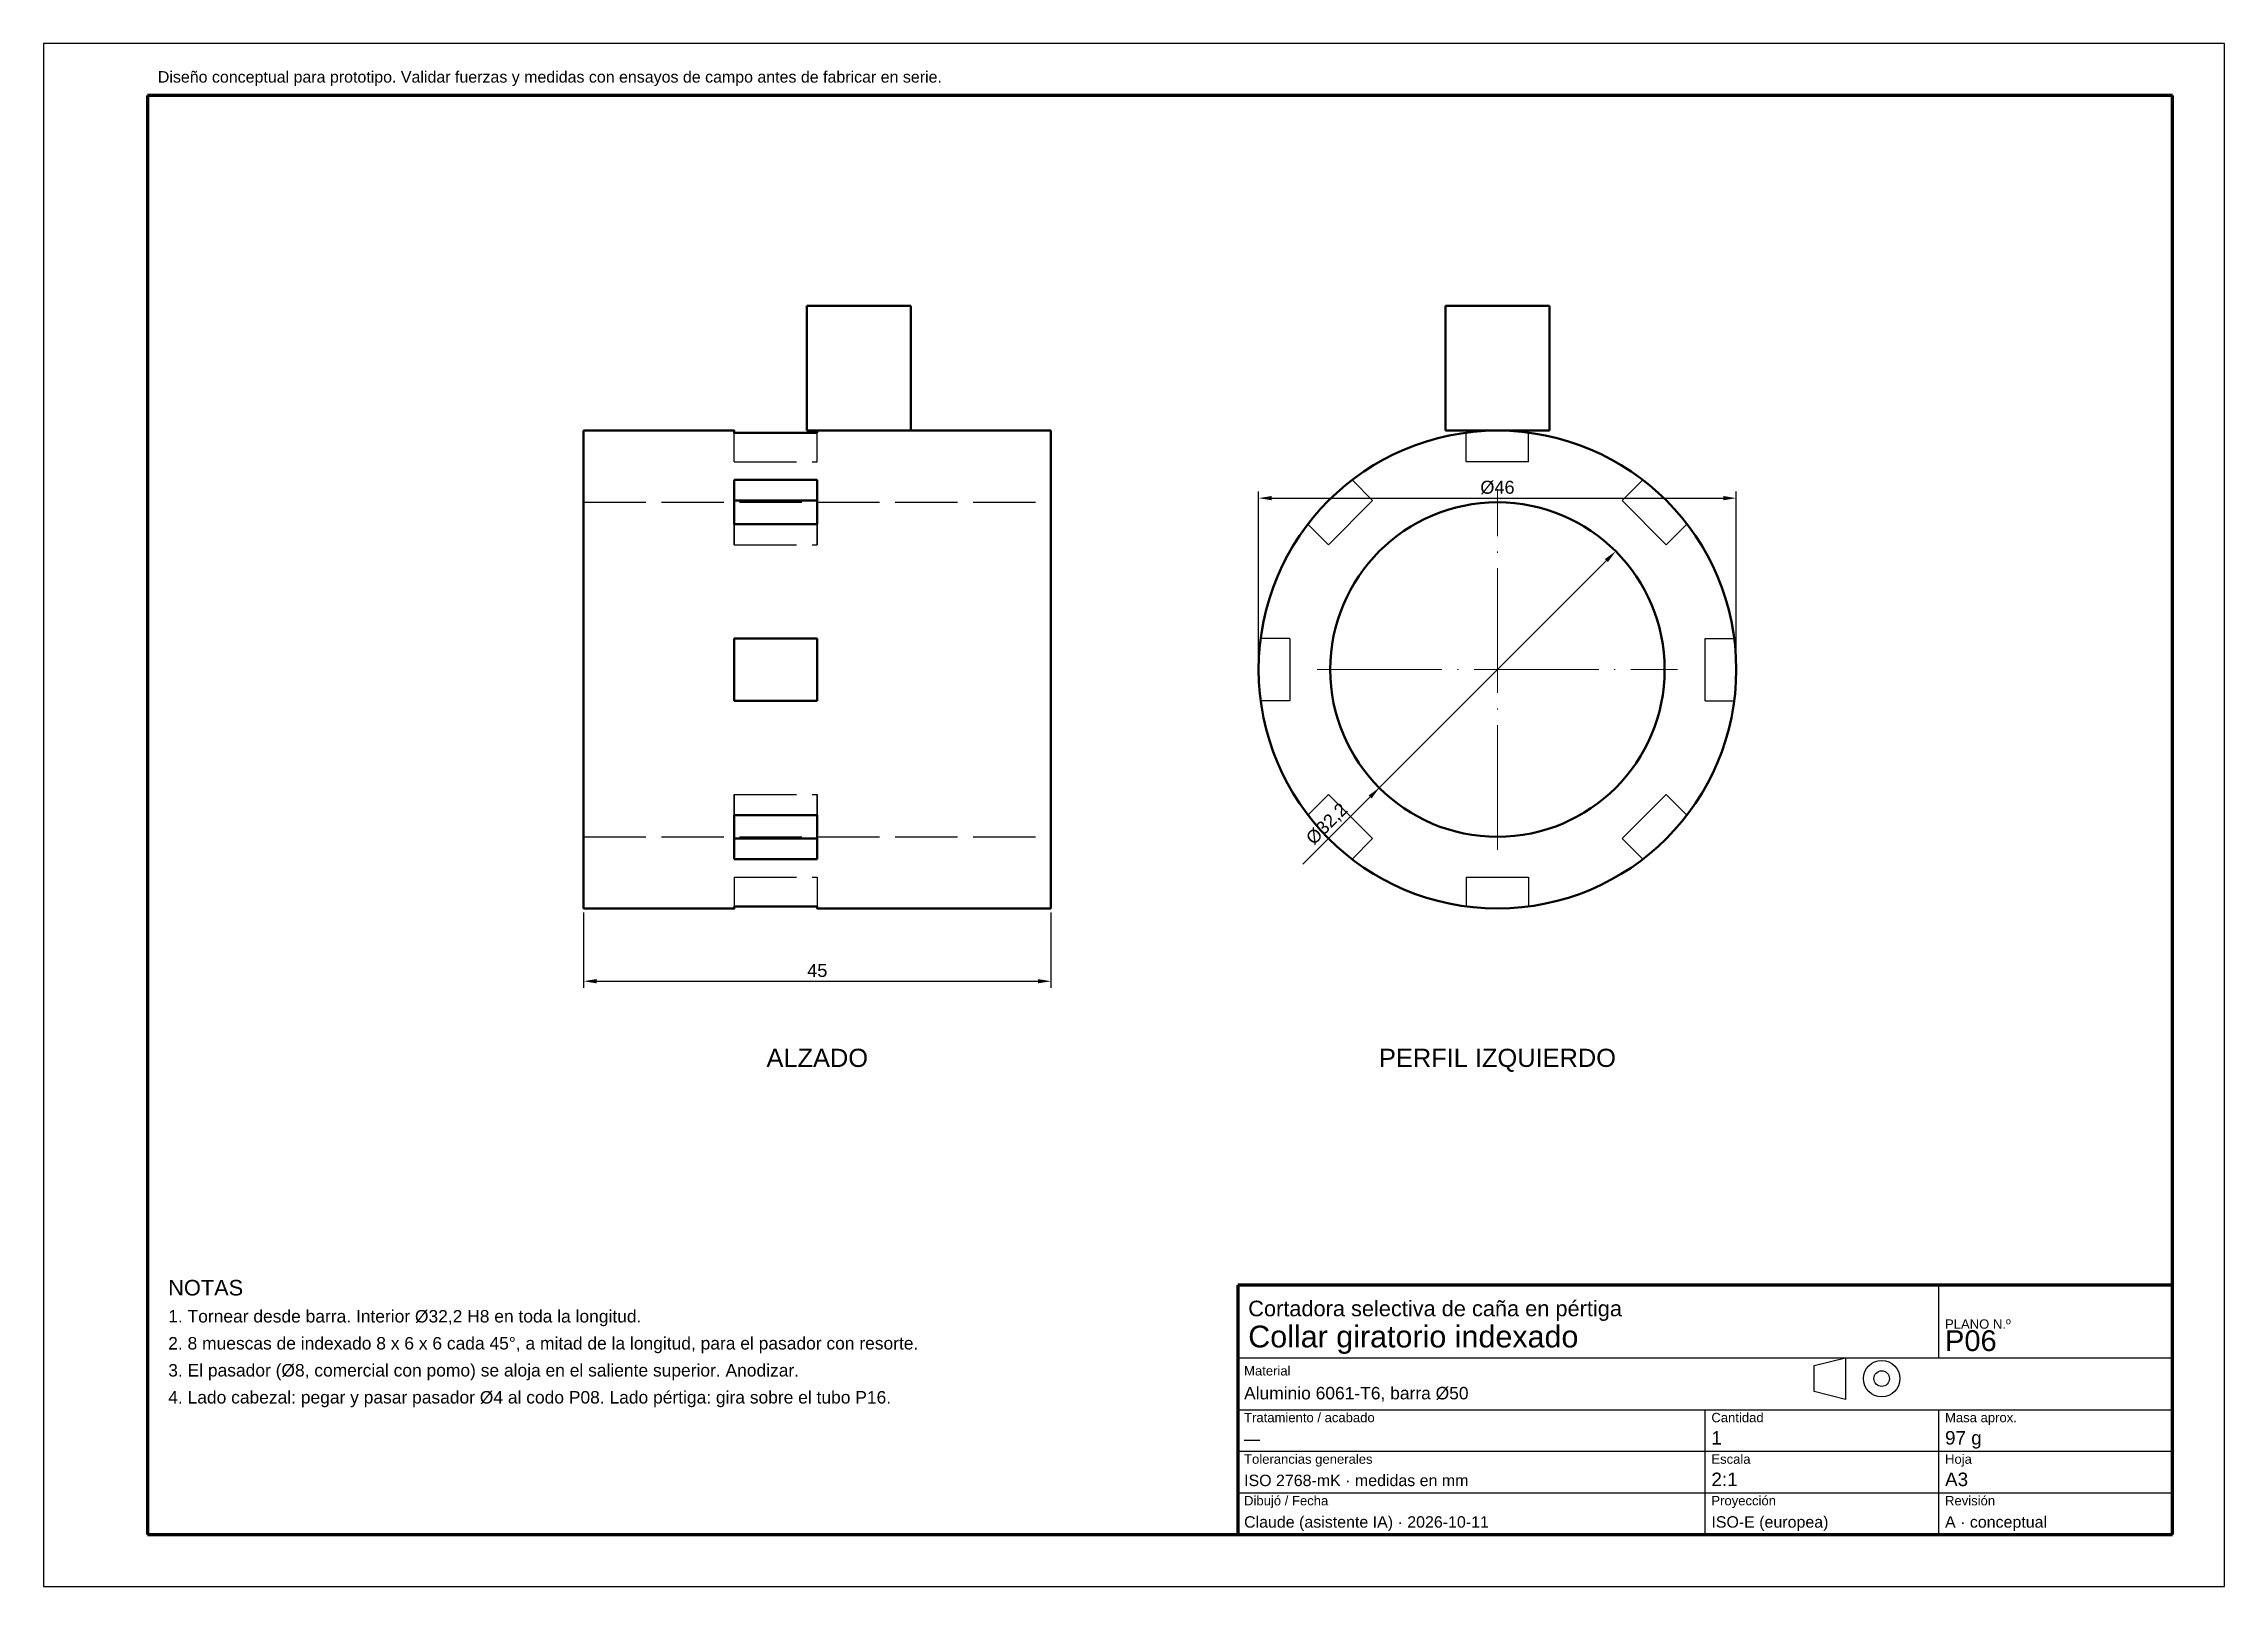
# Model space of a CAD drawing. Header units: millimetres. Extents: x 0 to 210, y 0 to 148.
import ezdxf
from ezdxf.enums import TextEntityAlignment as Align

# ---------------------------------------------------------------- set-up
doc = ezdxf.new("R2010")
doc.units = ezdxf.units.MM
doc.header["$LTSCALE"] = 0.5
doc.linetypes.add('ACAD_ISO02W100', pattern=[15, 12, -3])
doc.linetypes.add('ACAD_ISO04W100', pattern=[30, 24, -3, 0, -3])
for name, color, linetype, lineweight in [('COTAS', 4, 'Continuous', 18), ('EJES', 1, 'ACAD_ISO04W100', 18), ('MARCO', 7, 'Continuous', 70), ('OCULTAS', 8, 'ACAD_ISO02W100', 25), ('TEXTO', 7, 'Continuous', 25), ('VISIBLE', 7, 'Continuous', 50)]:
    doc.layers.add(name, color=color, linetype=linetype, lineweight=lineweight)
doc.styles.get("Standard").update_dxf_attribs({"font": 'arial.ttf'})
doc.dimstyles.new('ISO25', dxfattribs={"dimscale": 0.5, "dimtxt": 2.5, "dimasz": 2.5, "dimexe": 1.25, "dimexo": 0.8, "dimgap": 0.8, "dimtad": 1, "dimdec": 1, "dimtxsty": 'Standard', "dimcen": 2.5, "dimclrd": 4, "dimclre": 4, "dimclrt": 7, "dimazin": 3, "dimtfac": 1, "dimtmove": 0, "dimatfit": 3})

msp = doc.modelspace()

# ---------------------------------------------------------------- linework, layer by layer
at = {"layer": 'EJES'}
for p, q in [((140, 70.9), (140, 105.6)), ((122.65, 88.25), (157.35, 88.25))]:
    msp.add_line(p, q, dxfattribs=at)
at = {"layer": 'MARCO'}
for p, q in [((205, 143.5), (10, 143.5)), ((10, 143.5), (10, 5)), ((205, 5), (205, 143.5)), ((205, 29), (115, 29)), ((115, 29), (115, 5)), ((205, 5), (205, 29)), ((10, 5), (205, 5)), ((115, 5), (205, 5))]:
    msp.add_line(p, q, dxfattribs=at)
at = {"layer": 'OCULTAS'}
for p, q in [((66.5, 111.05), (74.5, 111.05)), ((66.5, 108.25), (66.5, 111.05)), ((66.5, 108.25), (66.5, 111.05)), ((74.5, 111.25), (83.5, 111.25)), ((74.5, 108.25), (74.5, 111.05)), ((74.5, 108.25), (74.5, 111.05)), ((137, 108.25), (137, 111.05)), ((137, 108.25), (137, 111.05)), ((143, 108.25), (143, 111.05)), ((143, 108.25), (143, 111.05)), ((66.5, 108.25), (74.5, 108.25)), ((66.5, 108.25), (74.5, 108.25)), ((143, 108.25), (137, 108.25)), ((143, 108.25), (137, 108.25)), ((66.5, 106.5), (74.5, 106.5)), ((66.5, 104.51), (66.5, 106.5)), ((66.5, 104.51), (66.5, 106.5)), ((74.5, 104.51), (74.5, 106.5)), ((74.5, 104.51), (74.5, 106.5)), ((127.98, 104.51), (126, 106.5)), ((127.98, 104.51), (126, 106.5)), ((152.02, 104.51), (154, 106.5)), ((152.02, 104.51), (154, 106.5)), ((52, 104.35), (97, 104.35)), ((66.5, 104.51), (66.5, 100.27)), ((66.5, 104.51), (74.5, 104.51)), ((66.5, 100.27), (66.5, 104.51)), ((74.5, 104.51), (74.5, 100.27)), ((74.5, 100.27), (74.5, 104.51)), ((127.98, 104.51), (123.74, 100.27)), ((127.98, 104.51), (123.74, 100.27)), ((156.26, 100.27), (152.02, 104.51)), ((156.26, 100.27), (152.02, 104.51)), ((66.5, 102.25), (74.5, 102.25)), ((66.5, 100.27), (66.5, 102.25)), ((66.5, 100.27), (66.5, 102.25)), ((74.5, 100.27), (74.5, 102.25)), ((74.5, 100.27), (74.5, 102.25)), ((123.74, 100.27), (121.75, 102.25)), ((123.74, 100.27), (121.75, 102.25)), ((156.26, 100.27), (158.25, 102.25)), ((156.26, 100.27), (158.25, 102.25)), ((66.5, 100.27), (74.5, 100.27)), ((66.5, 100.27), (74.5, 100.27)), ((66.5, 91.25), (74.5, 91.25)), ((66.5, 91.25), (66.5, 85.25)), ((66.5, 91.25), (74.5, 91.25)), ((66.5, 85.25), (66.5, 91.25)), ((66.5, 91.25), (74.5, 91.25)), ((74.5, 91.25), (74.5, 85.25)), ((74.5, 85.25), (74.5, 91.25)), ((120, 91.25), (117.2, 91.25)), ((120, 91.25), (117.2, 91.25)), ((120, 91.25), (120, 85.25)), ((120, 91.25), (120, 85.25)), ((160, 91.25), (162.8, 91.25)), ((160, 85.25), (160, 91.25)), ((160, 91.25), (162.8, 91.25)), ((160, 85.25), (160, 91.25)), ((66.5, 85.25), (74.5, 85.25)), ((66.5, 85.25), (74.5, 85.25)), ((66.5, 85.25), (74.5, 85.25)), ((120, 85.25), (117.2, 85.25)), ((120, 85.25), (117.2, 85.25)), ((160, 85.25), (162.8, 85.25)), ((160, 85.25), (162.8, 85.25)), ((66.5, 76.23), (66.5, 74.25)), ((66.5, 76.23), (66.5, 71.99)), ((66.5, 76.23), (74.5, 76.23)), ((66.5, 76.23), (66.5, 74.25)), ((66.5, 71.99), (66.5, 76.23)), ((66.5, 76.23), (74.5, 76.23)), ((74.5, 76.23), (74.5, 74.25)), ((74.5, 76.23), (74.5, 71.99)), ((74.5, 76.23), (74.5, 74.25)), ((74.5, 71.99), (74.5, 76.23)), ((123.74, 76.23), (121.75, 74.25)), ((123.74, 76.23), (121.75, 74.25)), ((123.74, 76.23), (127.98, 71.99)), ((123.74, 76.23), (127.98, 71.99)), ((152.02, 71.99), (156.26, 76.23)), ((152.02, 71.99), (156.26, 76.23)), ((156.26, 76.23), (158.25, 74.25)), ((156.26, 76.23), (158.25, 74.25)), ((66.5, 74.25), (74.5, 74.25)), ((52, 72.15), (97, 72.15)), ((66.5, 71.99), (66.5, 70)), ((66.5, 71.99), (74.5, 71.99)), ((66.5, 71.99), (66.5, 70)), ((74.5, 71.99), (74.5, 70)), ((74.5, 71.99), (74.5, 70)), ((127.98, 71.99), (126, 70)), ((127.98, 71.99), (126, 70)), ((152.02, 71.99), (154, 70)), ((152.02, 71.99), (154, 70)), ((66.5, 70), (74.5, 70)), ((66.5, 68.25), (66.5, 65.45)), ((66.5, 68.25), (66.5, 65.45)), ((66.5, 68.25), (74.5, 68.25)), ((66.5, 68.25), (74.5, 68.25)), ((74.5, 68.25), (74.5, 65.45)), ((74.5, 68.25), (74.5, 65.45)), ((137, 68.25), (137, 65.45)), ((137, 68.25), (143, 68.25)), ((137, 68.25), (137, 65.45)), ((137, 68.25), (143, 68.25)), ((143, 68.25), (143, 65.45)), ((143, 68.25), (143, 65.45)), ((66.5, 65.45), (74.5, 65.45))]:
    msp.add_line(p, q, dxfattribs=at)
for radius in [23, 16.1]:
    msp.add_circle((140, 88.25), radius, dxfattribs=at)
for start, end in [(-277.4947, -262.5053), (-270, -262.5053), (-277.4947, -270), (-232.4947, -217.5053), (-232.4947, -217.5053), (-322.4947, -307.5053), (-322.4947, -307.5053), (-187.4947, -172.5053), (-187.4947, -172.5053), (-367.4947, -352.5053), (-367.4947, -352.5053), (-142.4947, -127.5053), (-142.4947, -127.5053), (-412.4947, -397.5053), (-412.4947, -397.5053), (-97.4947, -90), (-97.4947, -90), (-450, -442.5053), (-450, -442.5053)]:
    msp.add_arc((140, 88.25), 23, start, end, dxfattribs=at)
for points, degree in [([(83.5, 123.25), (83.37, 123.25), (83, 123.25), (82.41, 123.25), (81.62, 123.25), (80.67, 123.25), (79.61, 123.25), (78.5, 123.25), (77.39, 123.25), (76.33, 123.25), (75.38, 123.25), (74.59, 123.25), (74, 123.25), (73.63, 123.25), (73.5, 123.25)], 1), ([(140, 123.25), (139.44, 123.25), (138.89, 123.25), (138.35, 123.25), (137.83, 123.25), (137.34, 123.25), (136.88, 123.25), (136.46, 123.25), (136.09, 123.25), (135.77, 123.25), (135.5, 123.25), (135.28, 123.25), (135.13, 123.25), (135.03, 123.25), (135, 123.25)], 1), ([(52, 65.25), (52, 65.83), (52, 67.53), (52, 70.27), (52, 73.91), (52, 78.27), (52, 83.13), (52, 88.25), (52, 93.37), (52, 98.23), (52, 102.59), (52, 106.23), (52, 108.97), (52, 110.67), (52, 111.25)], 1), ([(66.5, 111.05), (66.5, 111.25), (66.5, 111.25)], 2), ([(83.5, 111.25), (83.37, 111.25), (83, 111.25), (82.41, 111.25), (81.62, 111.25), (80.67, 111.25), (79.61, 111.25), (78.5, 111.25), (77.39, 111.25), (76.33, 111.25), (75.38, 111.25), (74.59, 111.25), (74, 111.25), (73.63, 111.25), (73.5, 111.25)], 1), ([(74.5, 111.05), (74.5, 111.25), (74.5, 111.25)], 2), ([(97, 65.25), (97, 65.83), (97, 67.53), (97, 70.27), (97, 73.91), (97, 78.27), (97, 83.13), (97, 88.25), (97, 93.37), (97, 98.23), (97, 102.59), (97, 106.23), (97, 108.97), (97, 110.67), (97, 111.25)], 1), ([(140, 111.25), (139.44, 111.25), (138.89, 111.25), (138.35, 111.25), (137.83, 111.25), (137.34, 111.25), (136.88, 111.25), (136.46, 111.25), (136.09, 111.25), (135.77, 111.25), (135.5, 111.25), (135.28, 111.25), (135.13, 111.25), (135.03, 111.25), (135, 111.25)], 1), ([(66.5, 102.25), (66.5, 103.84), (66.5, 105.27), (66.5, 106.5)], 3), ([(74.5, 102.25), (74.5, 103.84), (74.5, 105.27), (74.5, 106.5)], 3), ([(52, 72.15), (52, 72.55), (52, 73.74), (52, 75.66), (52, 78.21), (52, 81.26), (52, 84.67), (52, 88.25), (52, 91.83), (52, 95.24), (52, 98.29), (52, 100.84), (52, 102.76), (52, 103.95), (52, 104.35)], 1), ([(52, 104.35), (52, 103.95), (52, 102.76), (52, 100.84), (52, 98.29), (52, 95.24), (52, 91.83), (52, 88.25), (52, 84.67), (52, 81.26), (52, 78.21), (52, 75.66), (52, 73.74), (52, 72.55), (52, 72.15)], 1), ([(97, 72.15), (97, 72.55), (97, 73.74), (97, 75.66), (97, 78.21), (97, 81.26), (97, 84.67), (97, 88.25), (97, 91.83), (97, 95.24), (97, 98.29), (97, 100.84), (97, 102.76), (97, 103.95), (97, 104.35)], 1), ([(97, 104.35), (97, 103.95), (97, 102.76), (97, 100.84), (97, 98.29), (97, 95.24), (97, 91.83), (97, 88.25), (97, 84.67), (97, 81.26), (97, 78.21), (97, 75.66), (97, 73.74), (97, 72.55), (97, 72.15)], 1), ([(66.5, 85.25), (66.5, 87.24), (66.5, 89.26), (66.5, 91.25)], 3), ([(74.5, 85.25), (74.5, 87.24), (74.5, 89.26), (74.5, 91.25)], 3), ([(66.5, 70), (66.5, 71.23), (66.5, 72.66), (66.5, 74.25)], 3), ([(74.5, 70), (74.5, 71.23), (74.5, 72.66), (74.5, 74.25)], 3), ([(66.5, 65.25), (66.5, 65.25), (66.5, 65.45)], 2), ([(74.5, 65.25), (74.5, 65.25), (74.5, 65.45)], 2)]:
    msp.add_open_spline(points, degree=degree, dxfattribs=at)
for points in [[(145, 123.25), (144.98, 123.25), (144.97, 123.25), (144.92, 123.25), (144.87, 123.25), (144.8, 123.25), (144.72, 123.25), (144.61, 123.25), (144.5, 123.25), (144.37, 123.25), (144.23, 123.25), (144.07, 123.25), (143.91, 123.25), (143.72, 123.25), (143.54, 123.25), (143.33, 123.25), (143.12, 123.25), (142.89, 123.25), (142.66, 123.25), (142.41, 123.25), (142.17, 123.25), (141.91, 123.25), (141.65, 123.25), (141.38, 123.25), (141.11, 123.25), (140.56, 123.25), (140, 123.25)], [(145, 111.25), (144.98, 111.25), (144.97, 111.25), (144.92, 111.25), (144.87, 111.25), (144.8, 111.25), (144.72, 111.25), (144.61, 111.25), (144.5, 111.25), (144.37, 111.25), (144.23, 111.25), (144.07, 111.25), (143.91, 111.25), (143.72, 111.25), (143.54, 111.25), (143.33, 111.25), (143.12, 111.25), (142.89, 111.25), (142.66, 111.25), (142.41, 111.25), (142.17, 111.25), (141.91, 111.25), (141.65, 111.25), (141.38, 111.25), (141.11, 111.25), (140.56, 111.25), (140, 111.25)]]:
    msp.add_open_spline(points, degree=2, knots=[0, 0, 0, 0.071429, 0.071429, 0.142857, 0.142857, 0.214286, 0.214286, 0.285714, 0.285714, 0.357143, 0.357143, 0.428571, 0.428571, 0.5, 0.5, 0.571429, 0.571429, 0.642857, 0.642857, 0.714286, 0.714286, 0.785714, 0.785714, 0.857143, 0.857143, 1, 1, 1], dxfattribs=at)
at = {"layer": 'TEXTO'}
for p, q in [((210, 148.5), (0, 148.5)), ((0, 148.5), (0, 0)), ((210, 0), (210, 148.5)), ((182.5, 22), (182.5, 29)), ((115, 22), (205, 22)), ((170.5, 21.25), (173.5, 22)), ((170.5, 18.75), (170.5, 21.25)), ((173.5, 22), (173.5, 18)), ((115, 17), (205, 17)), ((160, 5), (160, 17)), ((173.5, 18), (170.5, 18.75)), ((182.5, 5), (182.5, 17)), ((115, 13), (205, 13)), ((115, 9), (205, 9)), ((0, 0), (210, 0))]:
    msp.add_line(p, q, dxfattribs=at)
for radius in [1.75, 0.75]:
    msp.add_circle((177, 20), radius, dxfattribs=at)
at = {"layer": 'VISIBLE'}
for p, q in [((73.5, 111.25), (73.5, 123.25)), ((83.5, 111.25), (83.5, 123.25)), ((135, 111.25), (135, 123.25)), ((145, 111.25), (145, 123.25)), ((52, 111.25), (66.5, 111.25)), ((66.5, 111.05), (74.5, 111.05)), ((83.5, 111.25), (97, 111.25)), ((66.5, 106.5), (74.5, 106.5)), ((66.5, 104.51), (74.5, 104.51)), ((66.5, 102.25), (74.5, 102.25)), ((66.5, 91.25), (74.5, 91.25)), ((66.5, 85.25), (74.5, 85.25)), ((66.5, 74.25), (74.5, 74.25)), ((66.5, 71.99), (74.5, 71.99)), ((66.5, 70), (74.5, 70)), ((52, 65.25), (66.5, 65.25)), ((66.5, 65.45), (74.5, 65.45)), ((74.5, 65.25), (97, 65.25))]:
    msp.add_line(p, q, dxfattribs=at)
for radius in [23, 16.1]:
    msp.add_circle((140, 88.25), radius, dxfattribs=at)
for points, degree in [([(73.5, 123.25), (73.63, 123.25), (74, 123.25), (74.59, 123.25), (75.38, 123.25), (76.33, 123.25), (77.39, 123.25), (78.5, 123.25), (79.61, 123.25), (80.67, 123.25), (81.62, 123.25), (82.41, 123.25), (83, 123.25), (83.37, 123.25), (83.5, 123.25)], 1), ([(135, 123.25), (135.13, 123.25), (135.5, 123.25), (136.09, 123.25), (136.88, 123.25), (137.83, 123.25), (138.89, 123.25), (140, 123.25), (141.11, 123.25), (142.17, 123.25), (143.12, 123.25), (143.91, 123.25), (144.5, 123.25), (144.87, 123.25), (145, 123.25)], 1), ([(52, 111.25), (52, 110.67), (52, 108.97), (52, 106.23), (52, 102.59), (52, 98.23), (52, 93.37), (52, 88.25), (52, 83.13), (52, 78.27), (52, 73.91), (52, 70.27), (52, 67.53), (52, 65.83), (52, 65.25)], 1), ([(66.5, 111.25), (66.5, 111.25), (66.5, 111.05)], 2), ([(73.5, 111.25), (73.63, 111.25), (74, 111.25), (74.59, 111.25), (75.38, 111.25), (76.33, 111.25), (77.39, 111.25), (78.5, 111.25), (79.61, 111.25), (80.67, 111.25), (81.62, 111.25), (82.41, 111.25), (83, 111.25), (83.37, 111.25), (83.5, 111.25)], 1), ([(74.5, 111.25), (74.5, 111.25), (74.5, 111.05)], 2), ([(97, 111.25), (97, 110.67), (97, 108.97), (97, 106.23), (97, 102.59), (97, 98.23), (97, 93.37), (97, 88.25), (97, 83.13), (97, 78.27), (97, 73.91), (97, 70.27), (97, 67.53), (97, 65.83), (97, 65.25)], 1), ([(135, 111.25), (135.13, 111.25), (135.5, 111.25), (136.09, 111.25), (136.88, 111.25), (137.83, 111.25), (138.89, 111.25), (140, 111.25), (141.11, 111.25), (142.17, 111.25), (143.12, 111.25), (143.91, 111.25), (144.5, 111.25), (144.87, 111.25), (145, 111.25)], 1), ([(66.5, 106.5), (66.5, 105.27), (66.5, 103.84), (66.5, 102.25)], 3), ([(74.5, 106.5), (74.5, 105.27), (74.5, 103.84), (74.5, 102.25)], 3), ([(66.5, 91.25), (66.5, 89.26), (66.5, 87.24), (66.5, 85.25)], 3), ([(74.5, 91.25), (74.5, 89.26), (74.5, 87.24), (74.5, 85.25)], 3), ([(66.5, 74.25), (66.5, 72.66), (66.5, 71.23), (66.5, 70)], 3), ([(74.5, 74.25), (74.5, 72.66), (74.5, 71.23), (74.5, 70)], 3), ([(66.5, 65.45), (66.5, 65.25), (66.5, 65.25)], 2), ([(74.5, 65.45), (74.5, 65.25), (74.5, 65.25)], 2)]:
    msp.add_open_spline(points, degree=degree, dxfattribs=at)

# ---------------------------------------------------------------- texts
at = {"layer": 'TEXTO'}
for s, height, p in [('Diseño conceptual para prototipo. Validar fuerzas y medidas con ensayos de campo antes de fabricar en serie.', 1.1, (11, 144.75)), ('NOTAS', 1.5, (12, 28)), ('Cortadora selectiva de caña en pértiga', 1.5, (116, 26)), ('1. Tornear desde barra. Interior Ø32,2 H8 en toda la longitud.', 1.2, (12, 25.4)), ('Collar giratorio indexado', 2.1, (116, 23)), ('PLANO N.º', 0.9, (183.1, 24.8)), ('2. 8 muescas de indexado 8 x 6 x 6 cada 45°, a mitad de la longitud, para el pasador con resorte.', 1.2, (12, 22.8)), ('P06', 2, (183.1, 22.65)), ('3. El pasador (Ø8, comercial con pomo) se aloja en el saliente superior. Anodizar.', 1.2, (12, 20.2)), ('Material', 0.9, (115.6, 20.3)), ('Aluminio 6061-T6, barra Ø50', 1.2, (115.6, 18)), ('4. Lado cabezal: pegar y pasar pasador Ø4 al codo P08. Lado pértiga: gira sobre el tubo P16.', 1.2, (12, 17.6)), ('Tratamiento / acabado', 0.9, (115.6, 15.8)), ('Cantidad', 0.9, (160.6, 15.8)), ('1', 1.3, (160.6, 13.65)), ('97 g', 1.3, (183.1, 13.65)), ('Masa aprox.', 0.9, (183.1, 15.8)), ('—', 1.1, (115.6, 13.65)), ('Tolerancias generales', 0.9, (115.6, 11.8)), ('Escala', 0.9, (160.6, 11.8)), ('Hoja', 0.9, (183.1, 11.8)), ('ISO 2768-mK · medidas en mm', 1.1, (115.6, 9.65)), ('2:1', 1.3, (160.6, 9.65)), ('A3', 1.3, (183.1, 9.65)), ('Dibujó / Fecha', 0.9, (115.6, 7.8)), ('Proyección', 0.9, (160.6, 7.8)), ('Revisión', 0.9, (183.1, 7.8)), ('Claude (asistente IA) · 2026-10-11', 1.1, (115.6, 5.65)), ('ISO-E (europea)', 1.1, (160.6, 5.65)), ('A · conceptual', 1.1, (183.1, 5.65))]:
    msp.add_text(s, height=height, dxfattribs=at).set_placement(p)
for s, p in [('ALZADO', (74.5, 51.75)), ('PERFIL IZQUIERDO', (140, 51.75))]:
    msp.add_text(s, height=1.75, dxfattribs=at).set_placement(p, align=Align.TOP_CENTER)

# ---------------------------------------------------------------- dimensions: what is measured, and where the dimension line sits
at = {"layer": 'COTAS'}
msp.add_linear_dim(base=(117, 104.75), p1=(117, 88.25), p2=(163, 88.25), text='%%c46', dimstyle='ISO25', dxfattribs=at).render()
msp.add_diameter_dim_2p(p1=(151.38, 99.63), p2=(128.62, 76.87), text='%%c32,2', dimstyle='ISO25', override={"dimtmove": 0}, dxfattribs=at).render()
msp.add_linear_dim(base=(52, 58.25), p1=(52, 65.25), p2=(97, 65.25), dimstyle='ISO25', dxfattribs=at).render()

doc.saveas('drawing.dxf')
